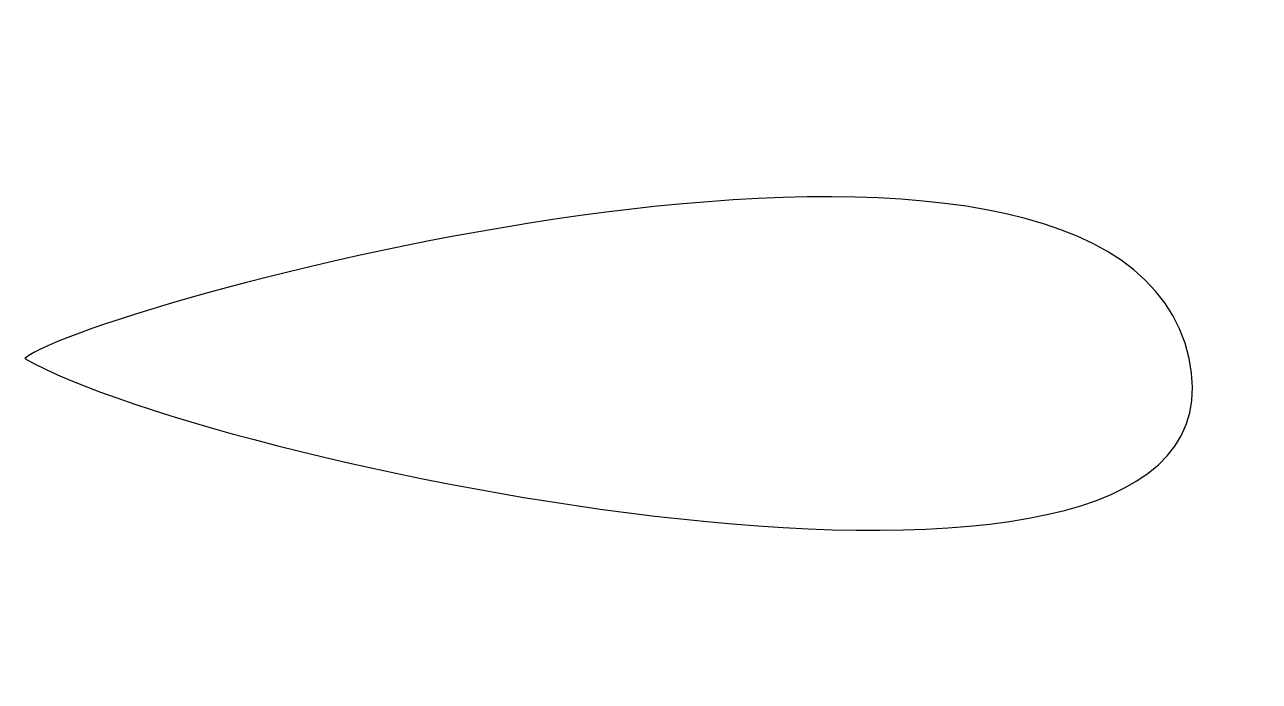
# Model space of a CAD drawing. Header units: centimetres. Extents: x -3.32 to 3.7, y -1.8 to 1.92.
import ezdxf

# ---------------------------------------------------------------- set-up
doc = ezdxf.new("R2010")
doc.units = ezdxf.units.CM
doc.header["$MEASUREMENT"] = 0
doc.layers.add('Camada 1', color=7, linetype='Continuous')

msp = doc.modelspace()

# ---------------------------------------------------------------- linework, layer by layer
at = {"layer": 'Camada 1'}
msp.add_open_spline([(-3.31776, 0.02901), (-2.91922, 0.34778), (2.88661, 1.9243), (3.29844, 0.02901), (3.29844, 0.02901), (3.69725, -1.80445), (-2.20177, -0.60855), (-3.31776, 0.02901)], degree=3, knots=[0, 0, 0, 0, 0.3333333, 0.3333333, 0.3333333, 0.3333333, 1, 1, 1, 1], dxfattribs=at)

doc.saveas('drawing.dxf')
